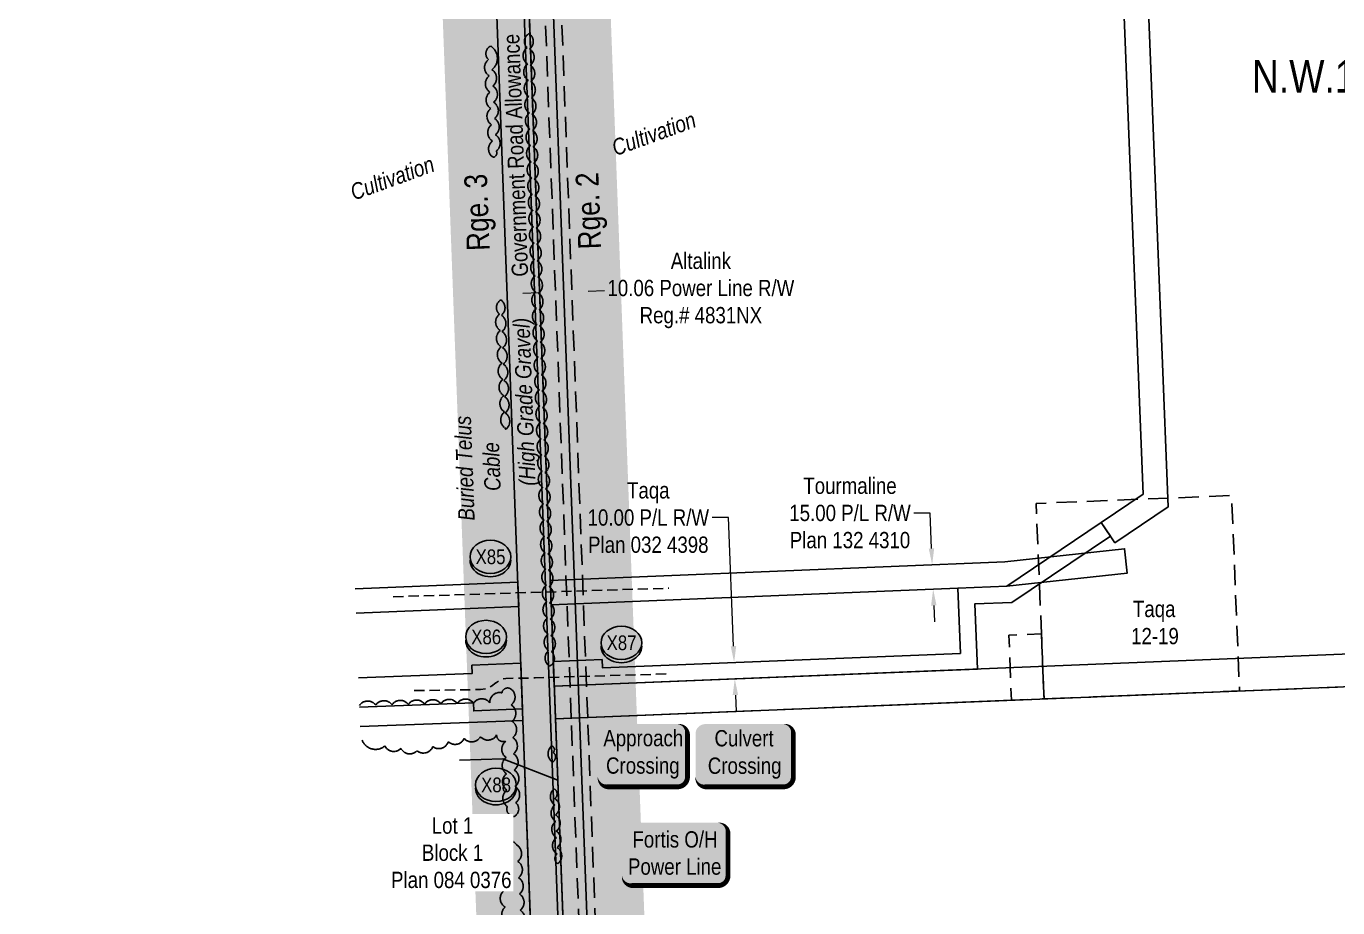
# Model space of a CAD drawing. Extents: x 665644 to 689199, y 5825051 to 5844826.
# Drawn here: x 683104 to 683909, y 5834704 to 5835244 of the extents above; entities that cross this region are included whole.
import ezdxf
from ezdxf.enums import TextEntityAlignment as Align

# ---------------------------------------------------------------- set-up
doc = ezdxf.new("R2010")
doc.units = 0
doc.header["$LTSCALE"] = 5
doc.header["$PDSIZE"] = 0.5
for name, pattern in [('0', [1, 1, 0]), ('foc-ACCESSROAD', [3.75, 2.5, -1.25]), ('foc-FLOWLINE', [3.75, 2.5, -1.25]), ('foc-QUARTERLINE', [33, 25, -3, 2, -3]), ('UG_PIPE', [1.875, 1.25, -0.625])]:
    doc.linetypes.add(name, pattern=pattern)
doc.layers.get('Defpoints').update_dxf_attribs({"color": 9})
for name, color, linetype in [('AS-PIPE-UG', 44, 'UG_PIPE'), ('AS-POWER', 104, 'foc-POWER'), ('AS-POWER-T', 104, 'Continuous'), ('AS-ROADS', 254, 'Continuous'), ('AS-TELEPHONE', 224, 'foc-TEL'), ('AS-TELEPHONE-T', 224, 'Continuous'), ('C-SYMBOL', 7, 'Continuous'), ('CG-NOTES', 7, 'Continuous'), ('D-TXT', 6, 'Continuous'), ('DIMENSION', 1, 'Continuous'), ('F-AR', 190, 'foc-ACCESSROAD'), ('F-EZE', 190, 'foc-FLOWLINE'), ('F-RW', 190, 'Continuous'), ('F-WS', 190, 'foc-ACCESSROAD'), ('L-QSEC', 8, 'foc-QUARTERLINE'), ('L-ROAD-T', 7, 'Continuous'), ('L-SEC', 7, 'Continuous'), ('L-SECQ', 8, 'foc-QUARTERLINE'), ('L-TITLEDB', 4, 'Continuous'), ('L-TITLEDB-T', 4, 'Continuous'), ('P-BUFFER-H 30m', 51, 'Continuous'), ('P-CROSSINGS', 250, 'Continuous'), ('T-BUSH', 110, '0')]:
    doc.layers.add(name, color=color, linetype=linetype)
for name, color, linetype, lineweight in [('F-EZE-T', 190, 'Continuous', 9), ('F-RW-T', 190, 'Continuous', 9), ('F-WS-T', 190, 'Continuous', 9), ('T-TEXT', 48, 'Continuous', 18)]:
    doc.layers.add(name, color=color, linetype=linetype, lineweight=lineweight)
doc.layers.add('P-PROPOSED-WL4', color=7, linetype='Continuous', true_color=0x5b5bc8)
doc.styles.add('175L', font='ARIALN.TTF', dxfattribs={"height": 20})
doc.styles.add('80', font='ARIALN.TTF', dxfattribs={"height": 10})
doc.styles.add('80CG', font='ARIALN.TTF', dxfattribs={"height": 10})
doc.styles.add('80L', font='ARIALN.TTF', dxfattribs={"height": 10})
doc.styles.add('80LS', font='ARIALNI.TTF', dxfattribs={"height": 10})
doc.styles.add('Crossing', font='ARIALN.TTF', dxfattribs={"height": 10})
doc.styles.add('foc-LtypeFont', font='ARIALN.TTF', dxfattribs={"height": 7.35})
doc.linetypes.add('foc-POWER', pattern='A,6,-1,["P",foc-LtypeFont,S=0.2,R=0,X=-0.625,Y=-0.75],-1.24,4', length=12.24)
doc.linetypes.add('foc-TEL', pattern='A,2,-1,["T",foc-LtypeFont,S=0.2,R=0,X=-0.425,Y=-0.75],-1.24,8', length=12.24)
doc.linetypes.add('foc-TEL-NOLINE', pattern='A,0,-2,["T",foc-LtypeFont,S=0.2,R=0,X=-0.425,Y=-0.75],-10.24', length=12.24)
doc.dimstyles.new('Compass 5 000', dxfattribs={"dimscale": 5, "dimtxt": 9, "dimasz": 2, "dimexe": 0.2, "dimexo": 0.0625, "dimgap": 0.5, "dimtad": 0, "dimtih": 1, "dimtoh": 1, "dimzin": 0, "dimdsep": 46, "dimtxsty": '80CG', "dimcen": 0.1, "dimse1": 1, "dimse2": 1, "dimclrd": 256, "dimclrt": 256, "dimaunit": 1, "dimadec": 4, "dimazin": 0, "dimtfac": 0.06, "dimtofl": 0, "dimtmove": 0, "dimatfit": 1, "dimfxl": 0.2, "dimtolj": 1, "dimtzin": 0, "dimlwd": -1, "dimarcsym": 0})

# ---------------------------------------------------------------- blocks, each defined once
blk = doc.blocks.new('*U385')
h = blk.add_hatch(color=254)
edge = h.paths.add_edge_path()
edge.add_line((-24, -20), (24, -20))
edge.add_arc((24, -14), 6, 270, 360)
edge.add_line((30, -14), (30, 12.5))
edge.add_arc((24, 12.5), 6, 0, 90)
edge.add_line((24, 18.5), (-24, 18.5))
edge.add_arc((-24, 12.5), 6, 90, 180)
edge.add_line((-30, 12.5), (-30, -14))
edge.add_arc((-24, -14), 6, 180, 270)
at = {"color": 160, "flags": 128}
blk.add_lwpolyline([(-24, -20, 3, 3, 0), (24, -20, 3, 3, 0.414214), (30, -14, 3, 3, 0), (30, 12.5, 3, 0, 0.414214), (24, 18.5, 0, 0, 0), (-24, 18.5, 0, 0, 0.414214), (-30, 12.5, 0, 0, 0), (-30, -14, 0, 3, 0.414214)], format="xyseb", close=True, dxfattribs=at)
at = {"color": 160, "style": '80'}
blk.add_attdef('ENTER_TEXT_001', (-26.85, -4.92), '', height=10, dxfattribs=at)
blk = doc.blocks.new('*D2109')
at = {"layer": 'Defpoints', "color": 0, "transparency": 16777216}
for p in [(683659.95, 5834914.13), (683464.95, 5834906.16), (683465.56, 5834891.18)]:
    blk.add_point(p, dxfattribs=at)
at = {"layer": 'F-RW-T', "transparency": 16777216}
for p, q in [((683658.65, 5834945.87), (683648.65, 5834945.87)), ((683659.54, 5834924.12), (683658.65, 5834945.87)), ((683660.97, 5834889.15), (683661.38, 5834879.16))]:
    blk.add_line(p, q, dxfattribs=at)
for points in [[(683661.2, 5834924.19), (683657.87, 5834924.05), (683659.95, 5834914.13)], [(683662.63, 5834889.22), (683659.3, 5834889.09), (683660.56, 5834899.15)]]:
    blk.add_solid(points, dxfattribs=at)
at = {"layer": 'F-RW-T', "transparency": 16777216, "insert": (683609.56, 5834945.87), "char_height": 10, "attachment_point": 5, "style": '80CG'}
blk.add_mtext('\\A1;Tourmaline\\P15.00 P/L R/W\\PPlan 132 4310', dxfattribs=at)
blk = doc.blocks.new('*D2110')
at = {"layer": 'Defpoints', "color": 0, "transparency": 16777216}
for p in [(683498.15, 5834852.59), (683538.49, 5834854.2), (683498.55, 5834842.58)]:
    blk.add_point(p, dxfattribs=at)
at = {"layer": 'F-RW-T', "transparency": 16777216}
for p, q in [((683534.94, 5834943.05), (683524.94, 5834943.05)), ((683538.09, 5834864.19), (683534.94, 5834943.05)), ((683539.29, 5834834.2), (683539.69, 5834824.21))]:
    blk.add_line(p, q, dxfattribs=at)
for points in [[(683539.76, 5834864.26), (683536.42, 5834864.13), (683538.49, 5834854.2)], [(683540.95, 5834834.27), (683537.62, 5834834.14), (683538.89, 5834844.19)]]:
    blk.add_solid(points, dxfattribs=at)
at = {"layer": 'F-RW-T', "transparency": 16777216, "insert": (683485.86, 5834943.05), "char_height": 10, "attachment_point": 5, "style": '80CG'}
blk.add_mtext('\\A1;Taqa\\P10.00 P/L R/W\\PPlan 032 4398', dxfattribs=at)
blk = doc.blocks.new('*U2491')
h = blk.add_hatch(color=255)
edge = h.paths.add_edge_path()
edge.add_line((-26.5, -20), (26.5, -20))
edge.add_arc((26.5, -14), 6, 270, 360)
edge.add_line((32.5, -14), (32.5, 12.5))
edge.add_arc((26.5, 12.5), 6, 0, 90)
edge.add_line((26.5, 18.5), (-26.5, 18.5))
edge.add_arc((-26.5, 12.5), 6, 90, 180)
edge.add_line((-32.5, 12.5), (-32.5, -14))
edge.add_arc((-26.5, -14), 6, 180, 270)
at = {"color": 104, "flags": 128}
blk.add_lwpolyline([(-83.79, 49.59, 0, 7.5, 0), (0, 0, 0, 0, 0)], format="xyseb", dxfattribs=at)
blk.add_lwpolyline([(-26.5, -20, 3, 3, 0), (26.5, -20, 3, 3, 0.414214), (32.5, -14, 3, 3, 0), (32.5, 12.5, 3, 0, 0.414214), (26.5, 18.5, 0, 0, 0), (-26.5, 18.5, 0, 0, 0.414214), (-32.5, 12.5, 0, 0, 0), (-32.5, -14, 0, 3, 0.414214)], format="xyseb", close=True, dxfattribs=at)
at = {"color": 104, "style": '80'}
blk.add_attdef('ENTER_TEXT_001', (-26.85, -4.92), '', height=10, dxfattribs=at)
blk = doc.blocks.new('*U2102')
h = blk.add_hatch(color=59)
edge = h.paths.add_edge_path()
edge.add_line((-21.5, -20), (21.5, -20))
edge.add_arc((21.5, -14), 6, 270, 360)
edge.add_line((27.5, -14), (27.5, 12.5))
edge.add_arc((21.5, 12.5), 6, 0, 90)
edge.add_line((21.5, 18.5), (-21.5, 18.5))
edge.add_arc((-21.5, 12.5), 6, 90, 180)
edge.add_line((-27.5, 12.5), (-27.5, -14))
edge.add_arc((-21.5, -14), 6, 180, 270)
at = {"color": 1, "flags": 128}
blk.add_lwpolyline([(-54.35, 29.81, 0, 7.5, 0), (0, 0, 0, 0, 0)], format="xyseb", dxfattribs=at)
blk.add_lwpolyline([(-21.5, -20, 3, 3, 0), (21.5, -20, 3, 3, 0.414214), (27.5, -14, 3, 3, 0), (27.5, 12.5, 3, 0, 0.414214), (21.5, 18.5, 0, 0, 0), (-21.5, 18.5, 0, 0, 0.414214), (-27.5, 12.5, 0, 0, 0), (-27.5, -14, 0, 3, 0.414214)], format="xyseb", close=True, dxfattribs=at)
at = {"color": 1, "style": '80'}
blk.add_attdef('ENTER_TEXT_001', (-35.99, -5), '', height=10, dxfattribs=at)
blk = doc.blocks.new('*D2118')
at = {"layer": 'Defpoints', "color": 0, "transparency": 16777216}
for p in [(683428.78, 5835084.85), (683438.84, 5835085.24), (683438.97, 5835081.62)]:
    blk.add_point(p, dxfattribs=at)
at = {"layer": 'F-EZE-T', "transparency": 16777216}
for p, q in [((683418.93, 5835080.85), (683408.94, 5835080.47)), ((683448.97, 5835082.01), (683458.96, 5835082.39))]:
    blk.add_line(p, q, dxfattribs=at)
for points in [[(683448.9, 5835083.67), (683449.03, 5835080.34), (683438.97, 5835081.62)], [(683418.87, 5835082.52), (683418.99, 5835079.19), (683428.92, 5835081.24)]]:
    blk.add_solid(points, dxfattribs=at)
at = {"layer": 'F-EZE-T', "transparency": 16777216, "insert": (683518.1, 5835082.39), "char_height": 10, "attachment_point": 5, "style": '80CG'}
blk.add_mtext('\\A1;Altalink\\P10.06 Power Line R/W\\PReg.# 4831NX', dxfattribs=at)
blk = doc.blocks.new('xing2')
h = blk.add_hatch(color=50)
h.dxf.hatch_style = 1
edge = h.paths.add_edge_path()
edge.add_ellipse((0, 0), major_axis=(-12.5, 0), ratio=0.816297, start_angle=0, end_angle=360)
h = blk.add_hatch(color=250)
h.dxf.hatch_style = 1
edge = h.paths.add_edge_path()
edge.add_ellipse((0, -2.05), major_axis=(-12.5, 0), ratio=0.816297, start_angle=0, end_angle=180)
edge.add_line((12.5, -2.05), (12.5, 0))
edge.add_ellipse((0, 0), major_axis=(-12.5, 0), ratio=0.816297, start_angle=0, end_angle=180, ccw=False)
edge.add_line((-12.5, 0), (-12.5, -2.05))
at = {"color": 250}
blk.add_ellipse((0, 0), major_axis=(-12.5, 0), ratio=0.816297, dxfattribs=at)
blk.add_ellipse((0, -2.05), major_axis=(-12.5, 0), ratio=0.816297, start_param=0, end_param=3.141593, dxfattribs=at)
at = {"color": 250, "style": 'Crossing'}
blk.add_attdef('CROSSING', text='', height=9, dxfattribs=at).set_placement((0.09, 0.02), align=Align.MIDDLE_CENTER)
at = {"color": 250, "style": 'Crossing', "flags": 1}
for tag, p in [('OWNER', (0.09, -12.49)), ('DESCRIPTION', (0.09, -25.77)), ('LOCATION', (0.09, -39.3)), ('DWG_REF', (0.09, -52.84))]:
    blk.add_attdef(tag, text='', height=9, dxfattribs=at).set_placement(p, align=Align.MIDDLE_CENTER)

msp = doc.modelspace()

# ---------------------------------------------------------------- hatches: boundary and pattern name
at = {"layer": 'P-BUFFER-H 30m'}
h = msp.add_hatch(color=256, dxfattribs=at)
h.dxf.hatch_style = 1
edge = h.paths.add_edge_path()
edge.add_line((687813.608, 5843964.27), (687792.469, 5843963.499))
edge.add_line((687792.469, 5843963.499), (687791.909, 5843978.775))
edge.add_arc((687741.943, 5843976.944), 50, 2.098258, 92.100577)
edge.add_line((687740.11, 5844026.91), (687681.4, 5844024.757))
edge.add_arc((687683.232, 5843974.791), 50, 92.100577, 182.100577)
edge.add_line((687633.266, 5843972.958), (687633.376, 5843969.96))
edge.add_arc((687683.342, 5843971.793), 50, 182.100577, 272.100577)
edge.add_line((687685.175, 5843921.826), (687690.919, 5843922.037))
edge.add_line((687690.919, 5843922.037), (687691.478, 5843906.773))
edge.add_arc((687741.445, 5843908.604), 50, 182.098258, 272.088052)
edge.add_line((687743.267, 5843858.637), (687764.495, 5843859.411))
edge.add_line((687764.495, 5843859.411), (687793.2, 5843110.276))
edge.add_line((687793.2, 5843110.276), (687807.746, 5842732.724))
edge.add_line((687807.746, 5842732.724), (687807.804, 5842731.228))
edge.add_arc((687857.767, 5842733.15), 50, 182.203411, 245.197957)
edge.add_line((687836.793, 5842687.762), (687851.379, 5842308.745))
edge.add_arc((687901.342, 5842310.668), 50, 182.203963, 196.36335)
edge.add_arc((687902.278, 5842286.2), 50, 168.016789, 182.191987)
edge.add_line((687852.315, 5842284.288), (687872.672, 5841752.416))
edge.add_arc((687897.171, 5841708.829), 50, 119.338852, 182.192002)
edge.add_line((687847.207, 5841706.917), (687855.857, 5841480.949))
edge.add_line((687855.857, 5841480.949), (687887.227, 5840670.064))
edge.add_arc((687937.19, 5840671.997), 50, 182.215499, 182.318426)
edge.add_line((687887.231, 5840669.974), (687919.666, 5839868.838))
edge.add_line((687919.666, 5839868.838), (687945.827, 5839221.317))
edge.add_arc((687995.786, 5839223.335), 50, 182.313597, 192.126775)
edge.add_arc((688136.55, 5839253.581), 193.976, 192.126775, 220.704391)
edge.add_arc((688136.562, 5839253.567), 193.976, 220.698715, 225.773761)
edge.add_arc((688027.105, 5839071.759), 50, 121.117263, 182.317533)
edge.add_line((687977.146, 5839069.737), (687978.076, 5839046.738))
edge.add_arc((688028.035, 5839048.759), 50, 182.317536, 272.206083)
edge.add_line((688029.96, 5838998.797), (688067.616, 5839000.247))
edge.add_line((688067.616, 5839000.247), (688096.367, 5838241.769))
edge.add_arc((688146.331, 5838243.663), 50, 182.170809, 182.257784)
edge.add_line((688096.37, 5838241.693), (688149.032, 5836905.985))
edge.add_line((688149.032, 5836905.985), (688112.158, 5836904.518))
edge.add_line((688112.158, 5836904.518), (688068.344, 5837010.621))
edge.add_line((688068.344, 5837010.621), (688062.462, 5837029.303))
edge.add_line((688062.462, 5837029.303), (688047.461, 5837091.121))
edge.add_line((688047.461, 5837091.121), (688027.035, 5837175.861))
edge.add_arc((687978.427, 5837164.144), 50, 13.552572, 14.030913)
edge.add_line((688026.935, 5837176.266), (687985.051, 5837343.868))
edge.add_arc((687936.543, 5837331.746), 50, 14.030913, 104.030913)
edge.add_line((687924.421, 5837380.254), (687921.51, 5837379.527))
edge.add_arc((687933.632, 5837331.019), 50, 104.030913, 194.030913)
edge.add_line((687885.124, 5837318.897), (687926.954, 5837151.509))
edge.add_line((687926.954, 5837151.509), (687947.338, 5837066.946))
edge.add_arc((687995.946, 5837078.662), 50, 193.552572, 193.639644)
edge.add_line((687947.356, 5837066.872), (687962.785, 5837003.288))
edge.add_arc((688011.375, 5837015.079), 50, 193.639644, 197.478007)
edge.add_line((687963.684, 5837000.062), (687970.789, 5836977.497))
edge.add_arc((688018.48, 5836992.514), 50, 197.478007, 202.437559)
edge.add_line((687972.266, 5836973.43), (688004.347, 5836895.738))
edge.add_arc((688026.965, 5836851.146), 50, 116.894658, 182.259041)
edge.add_line((687977.004, 5836849.175), (687977.122, 5836846.177))
edge.add_arc((688027.083, 5836848.148), 50, 182.259041, 272.213908)
edge.add_line((688029.015, 5836798.186), (688079.224, 5836800.127))
edge.add_arc((688077.293, 5836850.089), 50, 272.213908, 272.277778)
edge.add_line((688079.28, 5836800.129), (688153.089, 5836803.065))
edge.add_line((688153.089, 5836803.065), (688159.726, 5836634.655))
edge.add_line((688159.726, 5836634.655), (688160.498, 5836614.759))
edge.add_arc((688210.461, 5836616.7), 50, 182.224243, 242.416121)
edge.add_line((688187.308, 5836572.383), (688208.062, 5836038.119))
edge.add_arc((688258.025, 5836040.06), 50, 182.224584, 195.436355)
edge.add_arc((688258.912, 5836017.222), 50, 169.012813, 182.224426)
edge.add_line((688208.949, 5836015.282), (688215.24, 5835853.338))
edge.add_line((688215.24, 5835853.338), (688213.976, 5835852.793))
edge.add_arc((688233.749, 5835806.869), 50, 113.294587, 113.92068)
edge.add_line((688213.476, 5835852.574), (688204.983, 5835848.808))
edge.add_arc((688225.257, 5835803.102), 50, 113.92068, 202.936103)
edge.add_line((688179.21, 5835783.617), (688181.14, 5835779.055))
edge.add_arc((688084.293, 5835654.254), 157.97, 52.187925, 56.739753)
edge.add_arc((688084.293, 5835654.255), 157.969, 56.739599, 92.218066)
edge.add_line((688078.179, 5835812.106), (687980.957, 5835808.363))
edge.add_arc((687931.506, 5835800.976), 50, 8.496107, 92.194971)
edge.add_line((687929.591, 5835850.939), (687439.748, 5835832.164))
edge.add_arc((687441.663, 5835782.201), 50, 92.194971, 182.183274)
edge.add_line((687391.699, 5835780.296), (687408.934, 5835328.225))
edge.add_line((687408.934, 5835328.225), (687412.776, 5835227.801))
edge.add_line((687412.776, 5835227.801), (687412.891, 5835224.781))
edge.add_line((687412.891, 5835224.781), (687420.169, 5835037.106))
edge.add_line((687420.169, 5835037.106), (687139.195, 5835024.776))
edge.add_arc((687101.801, 5834991.584), 50, 41.592198, 92.512715)
edge.add_line((687099.609, 5835041.536), (687096.612, 5835041.405))
edge.add_arc((687098.804, 5834991.453), 50, 92.512715, 143.239619)
edge.add_line((687058.746, 5835021.376), (686673.733, 5835005.988))
edge.add_arc((686675.73, 5834956.027), 50, 92.288875, 182.220798)
edge.add_line((686625.768, 5834954.09), (686635.936, 5834691.882))
edge.add_line((686635.936, 5834691.882), (685911.197, 5834664.777))
edge.add_line((685911.197, 5834664.777), (685885.953, 5835322.392))
edge.add_arc((685835.99, 5835320.474), 50, 2.198313, 91.420588)
edge.add_line((685834.751, 5835370.459), (685598.035, 5835364.588))
edge.add_line((685598.035, 5835364.588), (685359.45, 5835715.681))
edge.add_line((685359.45, 5835715.681), (685357.975, 5835717.849))
edge.add_arc((685316.632, 5835689.729), 50, 34.222356, 92.196177)
edge.add_line((685314.716, 5835739.692), (685044.653, 5835729.335))
edge.add_line((685044.653, 5835729.335), (685045.607, 5835732.65))
edge.add_line((685045.607, 5835732.65), (685055.679, 5835767.617))
edge.add_arc((685007.633, 5835781.456), 50, 343.931086, 425.131456)
edge.add_line((685028.66, 5835826.82), (685008.859, 5835835.998))
edge.add_arc((684987.832, 5835790.634), 50, 65.131456, 155.476492)
edge.add_line((684942.343, 5835811.388), (684932.955, 5835790.811))
edge.add_line((684932.955, 5835790.811), (684908.46, 5835737.12))
edge.add_line((684908.46, 5835737.12), (684908.444, 5835737.085))
edge.add_line((684908.444, 5835737.085), (684197.179, 5835708.669))
edge.add_line((684197.179, 5835708.669), (683393.731, 5835676.576))
edge.add_arc((683395.726, 5835626.616), 50, 92.287428, 182.125311)
edge.add_line((683345.761, 5835624.761), (683346.064, 5835616.594))
edge.add_line((683346.064, 5835616.594), (683375.909, 5834817.734))
edge.add_line((683375.909, 5834817.734), (683406.039, 5834013.82))
edge.add_line((683406.039, 5834013.82), (683427.719, 5833449.338))
edge.add_arc((683462.178, 5833413.109), 50, 133.565482, 182.146115)
edge.add_line((683412.213, 5833411.237), (683448.053, 5832454.846))
edge.add_line((683448.053, 5832454.846), (682694.7, 5832426.991))
edge.add_line((682694.7, 5832426.991), (681941.407, 5832399.199))
edge.add_line((681941.407, 5832399.199), (681924.683, 5832845.521))
edge.add_arc((681874.718, 5832843.649), 50, 2.145927, 143.113192)
edge.add_line((681834.727, 5832873.661), (681815.566, 5832848.129))
edge.add_arc((681855.557, 5832818.117), 50, 143.113192, 182.146882)
edge.add_line((681805.592, 5832816.244), (681821.394, 5832394.722))
edge.add_line((681821.394, 5832394.722), (681068.872, 5832366.421))
edge.add_line((681068.872, 5832366.421), (680263.435, 5832336.202))
edge.add_arc((680265.309, 5832286.237), 50, 92.148626, 182.144523)
edge.add_line((680215.344, 5832284.366), (680246.207, 5831460.199))
edge.add_line((680246.207, 5831460.199), (680276.19, 5830656.55))
edge.add_line((680276.19, 5830656.55), (680279.747, 5830561.031))
edge.add_arc((680314.013, 5830524.619), 50, 133.261285, 182.132573)
edge.add_line((680264.048, 5830522.758), (680289.023, 5829852.064))
edge.add_line((680289.023, 5829852.064), (680316.8, 5829103.153))
edge.add_line((680316.8, 5829103.153), (679564.962, 5829074.33))
edge.add_arc((679566.877, 5829024.367), 50, 92.195397, 96.670962)
edge.add_line((679561.069, 5829074.029), (679119.028, 5829057.15))
edge.add_arc((679120.935, 5829007.187), 50, 92.18666, 110.977343)
edge.add_line((679103.036, 5829053.873), (679095.938, 5829051.152))
edge.add_line((679095.938, 5829051.152), (678836.113, 5829041.267))
edge.add_arc((678838.014, 5828991.303), 50, 92.178655, 148.468111)
edge.add_line((678795.396, 5829017.452), (678774.367, 5829016.654))
edge.add_line((678774.367, 5829016.654), (678734.431, 5829015.192))
edge.add_line((678734.431, 5829015.192), (677941.676, 5828986.005))
edge.add_line((677941.676, 5828986.005), (677136.147, 5828956.545))
edge.add_line((677136.147, 5828956.545), (676399.428, 5828929.16))
edge.add_arc((676378.945, 5828883.548), 50, 65.816505, 92.089536)
edge.add_line((676377.122, 5828933.515), (676311.431, 5828931.118))
edge.add_arc((676313.254, 5828881.152), 50, 92.089536, 118.402505)
edge.add_line((676289.471, 5828925.133), (675618.565, 5828900.649))
edge.add_arc((675574.778, 5828876.511), 50, 28.865443, 92.089939)
edge.add_line((675572.954, 5828926.478), (675563.641, 5828926.138))
edge.add_line((675563.641, 5828926.138), (675558.345, 5829067.321))
edge.add_arc((675508.381, 5829065.447), 50, 2.148269, 92.148212)
edge.add_line((675506.506, 5829115.412), (675486.408, 5829114.658))
edge.add_arc((675488.282, 5829064.693), 50, 92.148212, 182.148281)
edge.add_line((675438.317, 5829062.819), (675443.606, 5828921.831))
edge.add_line((675443.606, 5828921.831), (674689.556, 5828895.403))
edge.add_line((674689.556, 5828895.403), (673885.412, 5828867.204))
edge.add_line((673885.412, 5828867.204), (673865.306, 5828866.497))
edge.add_line((673865.306, 5828866.497), (673427.271, 5828851.088))
edge.add_arc((673429.028, 5828801.119), 50, 92.014647, 155.237557)
edge.add_line((673383.626, 5828822.062), (673063.809, 5828810.812))
edge.add_line((673063.809, 5828810.812), (672261.334, 5828782.583))
edge.add_line((672261.334, 5828782.583), (672241.233, 5828781.876))
edge.add_line((672241.233, 5828781.876), (671464.35, 5828754.656))
edge.add_arc((671443.768, 5828709.089), 50, 65.691921, 92.006853)
edge.add_line((671442.017, 5828759.058), (671313.396, 5828754.551))
edge.add_line((671313.396, 5828754.551), (671174.332, 5828749.681))
edge.add_arc((671176.082, 5828699.712), 50, 92.005828, 118.333837)
edge.add_line((671152.351, 5828743.722), (670616.93, 5828724.863))
edge.add_line((670616.93, 5828724.863), (669814.594, 5828696.828))
edge.add_line((669814.594, 5828696.828), (669785.832, 5828695.818))
edge.add_arc((669742.011, 5828671.74), 50, 28.787701, 92.009719)
edge.add_line((669740.258, 5828721.709), (669011.371, 5828696.132))
edge.add_arc((669013.124, 5828646.163), 50, 92.009719, 92.155612)
edge.add_line((669011.243, 5828696.128), (668980.075, 5828694.954))
edge.add_arc((668981.956, 5828644.99), 50, 92.155612, 155.142438)
edge.add_line((668936.588, 5828666.008), (668189.385, 5828639.682))
edge.add_line((668189.385, 5828639.682), (667635.387, 5828620.34))
edge.add_arc((667591.538, 5828596.314), 50, 28.718841, 92.011346)
edge.add_line((667589.783, 5828646.283), (667386.586, 5828639.147))
edge.add_line((667386.586, 5828639.147), (666756.08, 5828616.609))
edge.add_arc((666757.866, 5828566.641), 50, 92.047269, 155.180377)
edge.add_line((666712.484, 5828587.629), (666025.494, 5828563.366))
edge.add_arc((666033.062, 5828349.069), 214.43, 92.022692, 136.045845)
edge.add_line((665878.694, 5828497.902), (665787.104, 5828403.013))
edge.add_arc((665942.312, 5828253.201), 215.715, 136.013473, 181.934244)
edge.add_arc((665776.691, 5828247.607), 50, 181.934244, 181.99327)
edge.add_line((665726.721, 5828245.868), (665745.71, 5827700.266))
edge.add_line((665745.71, 5827700.266), (665757.47, 5827361.533))
edge.add_line((665757.47, 5827361.533), (665757.574, 5827358.535))
edge.add_arc((665807.544, 5827360.27), 50, 181.988415, 271.9875)
edge.add_line((665809.278, 5827310.3), (665812.277, 5827310.404))
edge.add_line((665812.277, 5827310.404), (665985.206, 5827316.405))
edge.add_arc((665983.472, 5827366.375), 50, 271.9875, 362.042067)
edge.add_line((666033.441, 5827368.156), (666032.177, 5827403.589))
edge.add_line((666032.177, 5827403.589), (666031.701, 5827417.647))
edge.add_line((666031.701, 5827417.647), (666072.442, 5827459.493))
edge.add_line((666072.442, 5827459.493), (666106.054, 5827458.849))
edge.add_arc((666107.012, 5827508.84), 50, 268.901432, 294.660224)
edge.add_line((666127.874, 5827463.4), (666172.459, 5827483.869))
edge.add_line((666172.459, 5827483.869), (666350.016, 5827525.676))
edge.add_arc((666338.557, 5827574.345), 50, 283.2493, 405.413231)
edge.add_line((666373.656, 5827609.954), (666371.132, 5827612.442))
edge.add_arc((666336.033, 5827576.833), 50, 45.413231, 103.2493)
edge.add_line((666324.573, 5827625.502), (666143.698, 5827582.914))
edge.add_arc((666155.158, 5827534.245), 50, 103.2493, 114.660224)
edge.add_line((666134.296, 5827579.685), (666133.685, 5827579.404))
edge.add_arc((666084.581, 5827569.982), 50, 10.861937, 62.58611)
edge.add_line((666107.602, 5827614.367), (666099.432, 5827618.605))
edge.add_arc((666076.411, 5827574.22), 50, 62.58611, 152.58611)
edge.add_line((666032.026, 5827597.24), (666030.645, 5827594.577))
edge.add_arc((666075.03, 5827571.557), 50, 152.58611, 184.80847)
edge.add_line((666025.206, 5827567.365), (666021.831, 5827559.92))
edge.add_line((666021.831, 5827559.92), (666003.067, 5827535.89))
edge.add_line((666003.067, 5827535.89), (665942.142, 5827473.312))
edge.add_arc((665977.967, 5827438.432), 50, 135.7667, 181.939185)
edge.add_line((665927.996, 5827436.741), (665928.647, 5827417.504))
edge.add_line((665928.647, 5827417.504), (665858.673, 5827415.076))
edge.add_line((665858.673, 5827415.076), (665848.648, 5827703.844))
edge.add_line((665848.648, 5827703.844), (665829.66, 5828249.421))
edge.add_arc((665942.312, 5828253.201), 112.715, 136.013473, 181.921699, ccw=False)
edge.add_line((665861.213, 5828331.48), (665952.824, 5828426.391))
edge.add_arc((666033.077, 5828349.035), 111.465, 92.029947, 136.0531, ccw=False)
edge.add_line((666029.129, 5828460.43), (666763.716, 5828486.374))
edge.add_arc((666761.951, 5828536.343), 50, 272.022692, 335.20661)
edge.add_line((666807.342, 5828515.375), (667390.232, 5828536.212))
edge.add_line((667390.232, 5828536.212), (667545.778, 5828541.674))
edge.add_arc((667589.622, 5828565.71), 50, 208.731337, 271.999633)
edge.add_line((667591.367, 5828515.74), (668192.996, 5828536.745))
edge.add_line((668192.996, 5828536.745), (668987.773, 5828564.747))
edge.add_arc((668986.012, 5828614.716), 50, 272.017842, 335.235753)
edge.add_line((669031.414, 5828593.772), (669696.261, 5828617.102))
edge.add_arc((669740.082, 5828641.18), 50, 208.78768, 272.009739)
edge.add_line((669741.835, 5828591.211), (669818.198, 5828593.891))
edge.add_line((669818.198, 5828593.891), (670620.542, 5828621.926))
edge.add_line((670620.542, 5828621.926), (671177.684, 5828641.55))
edge.add_arc((671175.924, 5828691.519), 50, 272.017221, 298.322672)
edge.add_line((671199.646, 5828647.505), (671317.002, 5828651.615))
edge.add_line((671317.002, 5828651.615), (671420.483, 5828655.241))
edge.add_arc((671441.065, 5828700.808), 50, 245.69213, 272.006668)
edge.add_line((671442.816, 5828650.839), (672244.847, 5828678.94))
edge.add_line((672244.847, 5828678.94), (672264.955, 5828679.647))
edge.add_line((672264.955, 5828679.647), (673067.43, 5828707.876))
edge.add_line((673067.43, 5828707.876), (673434.856, 5828720.801))
edge.add_arc((673433.098, 5828770.77), 50, 272.014618, 335.237588)
edge.add_line((673478.5, 5828749.827), (673868.927, 5828763.561))
edge.add_line((673868.927, 5828763.561), (673889.027, 5828764.268))
edge.add_line((673889.027, 5828764.268), (674693.164, 5828792.467))
edge.add_line((674693.164, 5828792.467), (675500.312, 5828820.755))
edge.add_arc((675498.561, 5828870.724), 50, 272.007238, 280.218654)
edge.add_arc((675512.664, 5828871.243), 50, 263.992689, 272.08971)
edge.add_line((675514.487, 5828821.276), (675529.103, 5828821.809))
edge.add_arc((675572.891, 5828845.947), 50, 208.865365, 272.090012)
edge.add_line((675574.715, 5828795.98), (676318.375, 5828823.119))
edge.add_arc((676316.552, 5828873.086), 50, 272.090012, 298.401966)
edge.add_line((676340.335, 5828829.104), (676355.733, 5828829.666))
edge.add_arc((676376.247, 5828875.264), 50, 245.777107, 272.12881)
edge.add_line((676378.104, 5828825.299), (677139.93, 5828853.617))
edge.add_line((677139.93, 5828853.617), (677142.894, 5828853.723))
edge.add_line((677142.894, 5828853.723), (677945.453, 5828883.075))
edge.add_line((677945.453, 5828883.075), (678738.158, 5828912.26))
edge.add_line((678738.158, 5828912.26), (678778.097, 5828913.705))
edge.add_arc((678776.288, 5828963.673), 50, 272.073067, 272.187732)
edge.add_line((678778.197, 5828913.709), (678843.88, 5828916.218))
edge.add_arc((678841.971, 5828966.182), 50, 272.187731, 328.473443)
edge.add_line((678884.591, 5828940.037), (679108.621, 5828948.56))
edge.add_arc((679106.72, 5828998.524), 50, 272.178655, 290.977343)
edge.add_line((679124.62, 5828951.838), (679131.721, 5828954.56))
edge.add_line((679131.721, 5828954.56), (679571.885, 5828971.367))
edge.add_arc((679569.977, 5829021.331), 50, 272.18666, 276.68636)
edge.add_line((679575.799, 5828971.671), (680373.641, 5829002.256))
edge.add_arc((680371.726, 5829052.22), 50, 272.195397, 362.124156)
edge.add_line((680421.691, 5829054.073), (680391.951, 5829855.889))
edge.add_line((680391.951, 5829855.889), (680368.489, 5830485.958))
edge.add_arc((680334.223, 5830522.37), 50, 313.261105, 362.132739)
edge.add_line((680384.188, 5830524.23), (680379.118, 5830660.386))
edge.add_line((680379.118, 5830660.386), (680349.134, 5831464.046))
edge.add_line((680349.134, 5831464.046), (680320.255, 5832235.262))
edge.add_line((680320.255, 5832235.262), (681072.739, 5832263.494))
edge.add_line((681072.739, 5832263.494), (681878.221, 5832293.787))
edge.add_arc((681876.342, 5832343.751), 50, 272.153805, 280.264821)
edge.add_arc((681890.428, 5832344.283), 50, 264.057487, 272.112816)
edge.add_line((681892.272, 5832294.317), (682698.502, 5832324.062))
edge.add_line((682698.502, 5832324.062), (683504.849, 5832353.876))
edge.add_arc((683503.001, 5832403.842), 50, 272.117525, 362.146115)
edge.add_line((683552.966, 5832405.714), (683516.657, 5833374.612))
edge.add_arc((683482.235, 5833410.876), 50, 313.507856, 362.199485)
edge.add_line((683532.198, 5833412.795), (683508.964, 5834017.724))
edge.add_line((683508.964, 5834017.724), (683478.837, 5834821.585))
edge.add_line((683478.837, 5834821.585), (683450.661, 5835575.768))
edge.add_line((683450.661, 5835575.768), (684201.29, 5835605.751))
edge.add_line((684201.29, 5835605.751), (684941.173, 5835635.31))
edge.add_arc((684973.421, 5835673.521), 50, 229.837958, 272.287782)
edge.add_line((684975.417, 5835623.561), (685002.215, 5835624.632))
edge.add_line((685002.215, 5835624.632), (685289.097, 5835635.634))
edge.add_line((685289.097, 5835635.634), (685529.106, 5835282.768))
edge.add_arc((685570.449, 5835310.888), 50, 214.222356, 271.420588)
edge.add_line((685571.688, 5835260.903), (685785.035, 5835266.194))
edge.add_line((685785.035, 5835266.194), (685810.304, 5834607.918))
edge.add_arc((685860.267, 5834609.836), 50, 182.198313, 272.13019)
edge.add_line((685862.125, 5834559.871), (686636.086, 5834588.659))
edge.add_line((686636.086, 5834588.659), (686641.013, 5834586.586))
edge.add_arc((686660.402, 5834632.673), 50, 247.182957, 272.220798)
edge.add_line((686662.34, 5834582.711), (686693.163, 5834583.906))
edge.add_arc((686691.226, 5834633.869), 50, 272.220798, 362.220798)
edge.add_line((686741.188, 5834635.806), (686730.742, 5834905.184))
edge.add_line((686730.742, 5834905.184), (687096.457, 5834919.801))
edge.add_arc((687094.46, 5834969.762), 50, 272.288874, 272.512508)
edge.add_line((687096.652, 5834919.81), (687477.365, 5834936.515))
edge.add_arc((687475.173, 5834986.467), 50, 272.512508, 362.22074)
edge.add_line((687525.135, 5834988.405), (687515.815, 5835228.746))
edge.add_arc((687465.853, 5835226.809), 50, 2.22074, 2.560671)
edge.add_line((687515.803, 5835229.043), (687515.675, 5835231.897))
edge.add_line((687515.675, 5835231.897), (687511.859, 5835332.146))
edge.add_line((687511.859, 5835332.146), (687496.643, 5835731.269))
edge.add_line((687496.643, 5835731.269), (687880.882, 5835745.996))
edge.add_arc((687930.335, 5835753.374), 50, 188.48547, 272.205004)
edge.add_line((687932.258, 5835703.411), (688082.154, 5835709.183))
edge.add_arc((688084.288, 5835654.236), 54.988, 56.745762, 92.22423, ccw=False)
edge.add_arc((688084.293, 5835654.254), 54.97, 22.035569, 56.739755, ccw=False)
edge.add_arc((688181.595, 5835693.637), 50, 202.035569, 293.68752)
edge.add_line((688201.683, 5835647.85), (688280.324, 5835682.35))
edge.add_arc((688260.236, 5835728.138), 50, 293.68752, 382.936103)
edge.add_line((688306.283, 5835747.623), (688298.863, 5835765.158))
edge.add_line((688298.863, 5835765.158), (688701.829, 5835780.771))
edge.add_arc((688699.894, 5835830.734), 50, 272.218879, 362.244391)
edge.add_line((688749.855, 5835832.692), (688749.36, 5835845.334))
edge.add_line((688749.36, 5835845.334), (688748.864, 5835857.976))
edge.add_arc((688698.903, 5835856.018), 50, 2.244391, 92.225939)
edge.add_line((688696.961, 5835905.98), (688316.847, 5835891.205))
edge.add_line((688316.847, 5835891.205), (688313.728, 5835971.489))
edge.add_arc((688289.892, 5836015.442), 50, 298.471489, 362.235897)
edge.add_line((688339.854, 5836017.393), (688338.729, 5836046.222))
edge.add_arc((688288.767, 5836044.272), 50, 2.235897, 65.9704)
edge.add_line((688309.127, 5836089.938), (688288.43, 5836622.737))
edge.add_arc((688238.468, 5836620.796), 50, 2.224584, 62.435587)
edge.add_line((688261.605, 5836665.12), (688253.921, 5836860.097))
edge.add_line((688253.921, 5836860.097), (688199.292, 5838245.711))
edge.add_line((688199.292, 5838245.711), (688169.217, 5839039.109))
edge.add_line((688169.217, 5839039.109), (688168.534, 5839057.143))
edge.add_arc((688118.57, 5839055.249), 50, 2.170809, 11.721877)
edge.add_arc((688118.002, 5839072.287), 50, 352.091278, 362.261738)
edge.add_line((688167.964, 5839074.26), (688167.248, 5839092.382))
edge.add_arc((688104.423, 5839089.928), 62.872, 2.237043, 56.209074)
edge.add_line((688139.391, 5839142.179), (688084.683, 5839178.831))
edge.add_arc((688136.609, 5839253.611), 91.041, 220.697876, 235.224589, ccw=False)
edge.add_arc((688136.561, 5839253.587), 90.989, 194.669313, 220.706268, ccw=False)
edge.add_line((688048.538, 5839230.545), (688022.582, 5839873.001))
edge.add_line((688022.582, 5839873.001), (687990.149, 5840674.093))
edge.add_line((687990.149, 5840674.093), (687958.78, 5841484.91))
edge.add_line((687958.78, 5841484.91), (687951.949, 5841663.397))
edge.add_arc((687927.45, 5841706.984), 50, 299.338617, 362.19207)
edge.add_line((687977.414, 5841708.896), (687977.103, 5841716.998))
edge.add_line((687977.103, 5841716.998), (687975.881, 5841748.92))
edge.add_line((687975.881, 5841748.92), (687957.269, 5842235.198))
edge.add_line((687957.269, 5842235.198), (688259.699, 5842246.388))
edge.add_arc((688257.85, 5842296.354), 50, 272.119029, 362.118607)
edge.add_line((688307.816, 5842298.203), (688306.69, 5842328.635))
edge.add_arc((688256.724, 5842326.787), 50, 2.118607, 92.113808)
edge.add_line((688254.88, 5842376.753), (687952.268, 5842365.583))
edge.add_line((687952.268, 5842365.583), (687937.888, 5842739.238))
edge.add_arc((687887.925, 5842737.315), 50, 2.203963, 65.200463)
edge.add_line((687908.897, 5842782.704), (687896.124, 5843114.231))
edge.add_line((687896.124, 5843114.231), (687865.394, 5843916.218))
edge.add_arc((687815.43, 5843914.303), 50, 2.194388, 92.088052)

# ---------------------------------------------------------------- linework, layer by layer
at = {"layer": 'AS-PIPE-UG', "flags": 128}
for points in [[(683329.468, 5834894.512), (683413.971, 5834897.133), (683498.474, 5834899.754)], [(683342.325, 5834836.928), (683382.862, 5834837.621), (683385.97, 5834838.01), (683388.107, 5834838.786), (683390.34, 5834840.048), (683391.797, 5834841.213), (683392.671, 5834841.989), (683395.196, 5834843.348), (683396.071, 5834843.93), (683398.401, 5834844.416), (683416.424, 5834844.747), (683462.547, 5834846.194), (683499.343, 5834847.234)]]:
    msp.add_lwpolyline(points, dxfattribs=at)
at = {"layer": 'AS-POWER', "flags": 128}
for points in [[(683524.424, 5832287.382), (683520.575, 5832387.296), (683489.869, 5833212.1), (683459.001, 5834015.805), (683402.431, 5835532.088)], [(683443.642, 5834820.26), (683417.201, 5835532.684)], [(683473.769, 5834016.358), (683443.64, 5834820.265)], [(683369.957, 5834794.203), (683396.694, 5834795.069), (683430.283, 5834782.071)]]:
    msp.add_lwpolyline(points, dxfattribs=at)
at = {"layer": 'AS-ROADS', "const_width": 6.999, "flags": 128}
msp.add_lwpolyline([(683382.94, 5835722.572), (683387.224, 5835631.895), (683433.222, 5834416.137), (683459.711, 5833731.661), (683492.251, 5832911.333), (683511.05, 5832397.649)], dxfattribs=at)
at = {"layer": 'AS-TELEPHONE', "linetype": 'foc-TEL-NOLINE', "flags": 128}
msp.add_lwpolyline([(683426.047, 5834363.587), (683408.982, 5834818.71), (683379.157, 5835622.351)], dxfattribs=at)
msp.add_lwpolyline([(683426.047, 5834363.587), (683408.982, 5834818.71), (683379.157, 5835622.351)], dxfattribs=at)
at = {"layer": 'F-AR', "flags": 128}
msp.add_lwpolyline([(683708.608, 5834831.047), (683728.589, 5834831.856), (683726.97, 5834871.818), (683706.989, 5834871.009)], close=True, dxfattribs=at)
at = {"layer": 'F-EZE', "flags": 128}
for points in [[(683438.616, 5834820.074), (683412.176, 5835532.469)], [(683448.668, 5834820.447), (683422.227, 5835532.871)], [(683468.743, 5834016.17), (683438.614, 5834820.077)], [(683478.795, 5834016.547), (683448.666, 5834820.454)]]:
    msp.add_lwpolyline(points, dxfattribs=at)
at = {"layer": 'F-RW', "flags": 128}
for points in [[(683766.335, 5835538.038), (683789.364, 5834957.384), (683763.683, 5834940.064), (683772.07, 5834927.629), (683804.681, 5834949.623), (683781.327, 5835538.636), (683777.571, 5835633.353), (683762.579, 5835632.754)], [(683428.124, 5834839.755), (683687.698, 5834850.181), (683686.078, 5834890.15), (683708.894, 5834891.07), (683769.275, 5834931.775), (683763.683, 5834940.064), (683705.652, 5834900.963), (683675.68, 5834899.78), (683677.305, 5834859.743), (683457.739, 5834850.976), (683457.536, 5834855.988), (683427.561, 5834854.795)], [(683426.271, 5834889.567), (683675.68, 5834899.78), (683705.652, 5834900.963), (683779.647, 5834909.078), (683778.002, 5834923.99), (683704.521, 5834915.95), (683425.715, 5834904.554)]]:
    msp.add_lwpolyline(points, close=True, dxfattribs=at)
for points in [[(683306.067, 5834899.446), (683405.836, 5834903.51), (683406.429, 5834888.522), (683306.626, 5834884.461)], [(683308.104, 5834844.834), (683377.916, 5834847.491), (683377.715, 5834852.485), (683407.686, 5834853.679), (683408.723, 5834825.704), (683378.846, 5834824.513), (683378.645, 5834829.507), (683308.775, 5834826.85)]]:
    msp.add_lwpolyline(points, dxfattribs=at)
at = {"layer": 'F-WS', "flags": 128}
msp.add_lwpolyline([(683726.97, 5834871.818), (683728.589, 5834831.856), (683788.532, 5834834.285), (683848.476, 5834836.714), (683843.618, 5834956.601), (683723.731, 5834951.743)], close=True, dxfattribs=at)
at = {"layer": 'L-QSEC', "flags": 128}
msp.add_lwpolyline([(683408.982, 5834818.71), (683309.219, 5834814.949)], dxfattribs=at)
at = {"layer": 'L-SEC', "flags": 128}
for points in [[(683379.157, 5835622.351), (683408.982, 5834818.71)], [(683428.872, 5834819.712), (683399.042, 5835623.446)], [(683408.982, 5834818.71), (683439.12, 5834014.917)], [(683459.001, 5834015.805), (683428.872, 5834819.712)]]:
    msp.add_lwpolyline(points, dxfattribs=at)
at = {"layer": 'L-SECQ', "flags": 128}
msp.add_lwpolyline([(683428.872, 5834819.712), (684229.386, 5834852.148)], dxfattribs=at)
at = {"layer": 'L-TITLEDB', "flags": 128}
for points in [[(683428.263, 5834839.704), (684248.56, 5834872.941), (684249.37, 5834852.957), (684229.386, 5834852.148), (683428.872, 5834819.712)], [(683309.219, 5834814.949), (683408.982, 5834818.71), (683414.339, 5834673.918), (683314.618, 5834670.199)]]:
    msp.add_lwpolyline(points, dxfattribs=at)
at = {"layer": 'T-BUSH', "flags": 128}
for points in [[(683412.726, 5835239.856, 0.5205671), (683411.492, 5835231.277, 0.5205671), (683411.85, 5835221.285, 0.5205671), (683412.209, 5835211.293, 0.5205671), (683412.568, 5835201.3, 0.5205671), (683412.926, 5835191.308, 0.5205671), (683413.285, 5835181.316, 0.5205671), (683413.644, 5835171.323, 0.5205671), (683414.002, 5835161.331, 0.5205671), (683414.361, 5835151.339, 0.5205671), (683414.72, 5835141.346, 0.5205671), (683415.078, 5835131.354, 0.5205671), (683415.437, 5835121.362, 0.5205671), (683415.796, 5835111.369, 0.5205671), (683416.154, 5835101.377, 0.5205671), (683416.513, 5835091.385, 0.5205671), (683416.872, 5835081.392, 0.5205671), (683417.23, 5835071.4, 0.5205671), (683417.589, 5835061.408, 0.5205671), (683417.948, 5835051.415, 0.5205671), (683418.306, 5835041.423, 0.5205671), (683418.665, 5835031.431, 0.5205671), (683419.024, 5835021.438, 0.5205671), (683419.382, 5835011.446, 0.5205671), (683419.741, 5835001.454, 0.5205671), (683420.1, 5834991.461, 0.5205671), (683420.458, 5834981.469, 0.5205671), (683420.817, 5834971.477, 0.5205671), (683421.175, 5834961.484, 0.5205671), (683421.534, 5834951.492, 0.5205671), (683421.893, 5834941.5, 0.5205671), (683422.251, 5834931.508, 0.5205671), (683422.61, 5834921.515, 0.5205671), (683422.969, 5834911.523, 0.5205671), (683423.327, 5834901.531, 0.5205671), (683423.686, 5834891.538, 0.5205671), (683424.045, 5834881.546, 0.5205671), (683424.403, 5834871.554, 0.5205671), (683424.762, 5834861.561, 0.5205671), (683425.393, 5834851.912, 0.5205671), (683426.42, 5834860.801, 0.5205671), (683426.059, 5834870.793, 0.5205671), (683425.698, 5834880.785, 0.5205671), (683425.337, 5834890.778, 0.5205671), (683424.976, 5834900.77, 0.5205671), (683424.615, 5834910.762, 0.5205671), (683424.254, 5834920.754, 0.5205671), (683423.893, 5834930.747, 0.5205671), (683423.532, 5834940.739, 0.5205671), (683423.171, 5834950.731, 0.5205671), (683422.81, 5834960.723, 0.5205671), (683422.449, 5834970.716, 0.5205671), (683422.088, 5834980.708, 0.5205671), (683421.727, 5834990.7, 0.5205671), (683421.366, 5835000.692, 0.5205671), (683421.005, 5835010.685, 0.5205671), (683420.644, 5835020.677, 0.5205671), (683420.283, 5835030.669, 0.5205671), (683419.922, 5835040.661, 0.5205671), (683419.561, 5835050.654, 0.5205671), (683419.2, 5835060.646, 0.5205671), (683418.839, 5835070.638, 0.5205671), (683418.478, 5835080.63, 0.5205671), (683418.117, 5835090.623, 0.5205671), (683417.756, 5835100.615, 0.5205671), (683417.395, 5835110.607, 0.5205671), (683417.034, 5835120.599, 0.5205671), (683416.673, 5835130.592, 0.5205671), (683416.312, 5835140.584, 0.5205671), (683415.951, 5835150.576, 0.5205671), (683415.59, 5835160.568, 0.5205671), (683415.229, 5835170.56, 0.5205671), (683414.868, 5835180.553, 0.5205671), (683414.507, 5835190.545, 0.5205671), (683414.146, 5835200.537, 0.5205671), (683413.785, 5835210.529, 0.5205671), (683413.424, 5835220.522, 0.5205671), (683413.063, 5835230.514, 0.5205671)], [(683389.143, 5835232.25, 0.5205671), (683387.782, 5835223.981, 0.5205671), (683388.271, 5835213.995, 0.5205671), (683388.76, 5835204.008, 0.5205671), (683389.249, 5835194.021, 0.5205671), (683389.738, 5835184.034, 0.5205671), (683390.227, 5835174.047, 0.5205671), (683390.716, 5835164.061, 0.5205671), (683392.628, 5835167.879, 0.5205671), (683392.088, 5835177.864, 0.5205671), (683391.547, 5835187.848, 0.5205671), (683391.007, 5835197.832, 0.5205671), (683390.466, 5835207.816, 0.5205671), (683389.926, 5835217.8, 0.5205671)], [(683395.361, 5835076.536, 0.5205671), (683394.567, 5835067.779, 0.5205671), (683395.086, 5835057.794, 0.5205671), (683395.605, 5835047.808, 0.5205671), (683396.124, 5835037.823, 0.5205671), (683396.643, 5835027.838, 0.5205671), (683397.162, 5835017.853, 0.5205671), (683397.682, 5835007.867, 0.5205671), (683398.201, 5834997.882, 0.5205671), (683398.456, 5834997.273, 0.5205671), (683398.066, 5835007.264, 0.5205671), (683397.676, 5835017.255, 0.5205671), (683397.286, 5835027.247, 0.5205671), (683396.895, 5835037.238, 0.5205671), (683396.505, 5835047.229, 0.5205671), (683396.115, 5835057.22, 0.5205671), (683395.725, 5835067.211, 0.5205671)], [(683426.723, 5834803.064, 0.5205671), (683427.177, 5834793.076, 0.5205671), (683427.588, 5834799.053, 0.5205671)], [(683428.185, 5834776.706, 0.5205671), (683428.613, 5834766.717, 0.5205671), (683429.042, 5834756.727, 0.5205671), (683429.47, 5834746.737, 0.5205671), (683429.899, 5834736.748, 0.5205671), (683430.375, 5834730.769, 0.5205671), (683429.906, 5834740.757, 0.5205671), (683429.436, 5834750.745, 0.5205671), (683428.967, 5834760.732, 0.5205671), (683428.497, 5834770.72, 0.5205671)], [(683405.265, 5834742.161, -0.5205671), (683405.776, 5834732.176, -0.5205671), (683406.286, 5834722.19, -0.5205671), (683406.797, 5834712.204, -0.5205671), (683407.308, 5834702.219, -0.5205671), (683407.819, 5834692.233, -0.5205671), (683408.329, 5834682.247, -0.5205671), (683403.713, 5834677.295, -0.5205671), (683399.976, 5834684.269, -0.5205671), (683399.047, 5834694.225, -0.5205671), (683398.117, 5834704.18, -0.5205671), (683397.187, 5834714.136, -0.5205671), (683396.258, 5834724.091, -0.5205671), (683390.107, 5834730.443, -0.5205671), (683385.189, 5834737.058, -0.5205671), (683390.803, 5834742.03, -0.5205671)]]:
    msp.add_lwpolyline(points, format="xyb", close=True, dxfattribs=at)
msp.add_lwpolyline([(683308.685, 5834827.852, -0.5205671), (683318.682, 5834828.051, -0.5205671), (683328.679, 5834828.25, -0.5205671), (683338.676, 5834828.449, -0.5205671), (683348.672, 5834828.648, -0.5205671), (683358.669, 5834828.847, -0.5205671), (683368.666, 5834829.046, -0.5205671), (683378.663, 5834829.245, -0.5205671), (683388.66, 5834829.444, -0.5205671), (683396.086, 5834835.542, -0.5205671), (683401.302, 5834838.133, -0.5205671), (683401.771, 5834828.145, -0.5205671), (683402.239, 5834818.157, -0.5205671), (683402.707, 5834808.17, -0.5205671), (683403.175, 5834798.182, -0.5205671), (683403.643, 5834788.194, -0.5205671), (683404.111, 5834778.206, -0.5205671), (683404.58, 5834768.218, -0.5205671), (683403.639, 5834759.707, -0.5205671), (683399.357, 5834765.921, -0.5205671), (683399.138, 5834775.917, -0.5205671), (683398.918, 5834785.914, -0.5205671), (683398.699, 5834795.91, -0.5205671), (683398.48, 5834805.906, -0.5205671), (683392.827, 5834809.723, -0.5205671), (683382.885, 5834808.663, -0.5205671), (683372.942, 5834807.604, -0.5205671), (683363.193, 5834805.625, -0.5205671), (683353.662, 5834802.601, -0.5205671), (683344.091, 5834800.066, -0.5205671), (683334.193, 5834801.479, -0.5205671), (683324.323, 5834803.038, -0.5205671), (683310.369, 5834806.524, -0.5205671)], format="xyb", dxfattribs=at)

# ---------------------------------------------------------------- block references
at = {"layer": 'AS-POWER-T'}
ref = msp.add_blockref('*U2491', (683502.224, 5834737.361), dxfattribs=dict(at, xscale=0.9996940109100572, yscale=0.9996940109100572, zscale=0.9996940109100572))
ref.add_attrib('ENTER_TEXT_001', 'Fortis O/H', (683476.13, 5834740.687), dxfattribs={"layer": '0', "color": 104, "height": 9.9969, "style": '80'})
ref.add_attrib('ENTER_TEXT_002', 'Power Line', (683473.389, 5834724.025), dxfattribs={"layer": '0', "color": 104, "height": 9.9969, "style": '80'})
at = {"layer": 'CG-NOTES'}
ref = msp.add_blockref('*U2102', (683482.393, 5834797.928), dxfattribs=dict(at, xscale=0.9989460498686155, yscale=0.9989460498686155, zscale=0.9989460498686155))
ref.add_attrib('ENTER_TEXT_001', 'Approach', (683458.295, 5834802.815), dxfattribs={"layer": '0', "color": 1, "height": 9.9895, "style": '80'})
ref.add_attrib('ENTER_TEXT_002', 'Crossing', (683459.94, 5834785.989), dxfattribs={"layer": '0', "color": 1, "height": 9.9895, "style": '80'})
ref = msp.add_blockref('*U385', (683544.824, 5834797.929), dxfattribs=dict(at, xscale=0.9999949994049304, yscale=0.9999949994049304, zscale=0.9999949994049304))
ref.add_attrib('ENTER_TEXT_001', 'Culvert', (683526.444, 5834802.732), dxfattribs={"layer": '0', "color": 160, "height": 9.9999, "style": '80'})
ref.add_attrib('ENTER_TEXT_002', 'Crossing', (683522.348, 5834785.888), dxfattribs={"layer": '0', "color": 160, "height": 9.9999, "style": '80'})
at = {"layer": 'P-CROSSINGS', "xscale": 0.9998760000000007, "yscale": 0.9998760000000007, "zscale": 0.9998760000000007}
for p, values in [((683388.997, 5834919.006), {'CROSSING': 'X85'}), ((683386.337, 5834869.85), {'CROSSING': 'X86'}), ((683469.353, 5834866.27), {'CROSSING': 'X87'}), ((683392.407, 5834779.103), {'CROSSING': 'X88'})]:
    msp.add_blockref('xing2', p, dxfattribs=at).add_auto_attribs(values)

# ---------------------------------------------------------------- texts
at = {"layer": 'AS-TELEPHONE-T', "insert": (683369.397, 5834941.335), "char_height": 9.99876, "attachment_point": 1, "rotation": 92.147233, "style": '175L'}
msp.add_mtext_dynamic_manual_height_columns('\\pi-0.3244;{\\fArial Narrow|b0|i1|c0|p34;Buried Telus \\P\\pi17.266;Cable}', width=63.12909, gutter_width=100, heights=[0], dxfattribs=at)
at = {"layer": 'C-SYMBOL', "color": 3, "style": '175L'}
msp.add_text('N.W.1/4 Sec. 19-42-2-W.5M.', height=19.99752, dxfattribs=at).set_placement((684003.081, 5835197.736), align=Align.BOTTOM_CENTER)
at = {"layer": 'D-TXT', "color": 3, "char_height": 13.9983, "attachment_point": 1, "rotation": 92.100959, "style": '80L'}
for s, width, insert in [('Rge. 3', 63.86109, (683374.602, 5835106.411)), ('Rge. 2', 73.75526, (683442.936, 5835107.368))]:
    msp.add_mtext_dynamic_manual_height_columns(s, width=width, gutter_width=47.5, heights=[0], dxfattribs=dict(at, insert=insert))
at = {"layer": 'F-WS-T', "insert": (683774.403, 5834892.041), "char_height": 9.99876, "attachment_point": 1, "style": '175L'}
msp.add_mtext_dynamic_manual_height_columns('\\pi8.6731;Taqa\\P\\pi7.5579;12-19', width=42.66358, gutter_width=100, heights=[0], dxfattribs=at)
at = {"layer": 'L-ROAD-T', "style": '80L'}
msp.add_text('Government Road Allowance', height=9.99876, rotation=92.125556, dxfattribs=at).set_placement((683404.448, 5835165.271), align=Align.MIDDLE_CENTER)
at = {"layer": 'T-TEXT', "style": '80LS'}
for s, rotation, p in [('Cultivation', 20, (683489.21, 5835178.563)), ('Cultivation', 20, (683328.804, 5835151.321)), ('(High Grade Gravel)', 92.125556, (683409.863, 5835014.06))]:
    msp.add_text(s, height=9.99876, rotation=rotation, dxfattribs=at).set_placement(p, align=Align.MIDDLE_CENTER)

# ---------------------------------------------------------------- dimensions: what is measured, and where the dimension line sits
at = {"layer": 'F-EZE-T'}
dim = msp.add_aligned_dim(p1=(683428.784, 5835084.85), p2=(683438.836, 5835085.236), distance=-3.614, text='Altalink\\P10.06 Power Line R/W\\PReg.# 4831NX', dimstyle='Compass 5 000', dxfattribs=at)
dim.commit()
dim.dimension.update_dxf_attribs({"geometry": '*D2118', "text_midpoint": (683518.1, 5835082.392)})
at = {"layer": 'F-RW-T'}
for base, p1, p2, angle, text, picture, middle in [((683659.946, 5834914.128), (683465.559, 5834891.176), (683464.947, 5834906.158), 92.340622, 'Tourmaline\\P15.00 P/L R/W\\PPlan 132 4310', '*D2109', (683609.562, 5834945.874)), ((683538.489, 5834854.2), (683498.55, 5834842.584), (683498.151, 5834852.59), 92.286535, 'Taqa\\P10.00 P/L R/W\\PPlan 032 4398', '*D2110', (683485.855, 5834943.054))]:
    dim = msp.add_linear_dim(base=base, p1=p1, p2=p2, angle=angle, text=text, dimstyle='Compass 5 000', dxfattribs=at)
    dim.commit()
    dim.dimension.update_dxf_attribs({"geometry": picture, "text_midpoint": middle, "dimtype": 161})

# ---------------------------------------------------------------- next in the draw order: texts
at = {"layer": 'L-TITLEDB-T', "insert": (683327.568, 5834759.19), "char_height": 10, "attachment_point": 1, "style": '175L', "bg_fill": 3, "box_fill_scale": 1.2, "bg_fill_color": 256, "bg_fill_transparency": 0}
msp.add_mtext_dynamic_manual_height_columns('\\pi25.452;Lot 1\\P\\pi19.422;Block 1\\P\\pi0.48997;Plan 084 0376', width=73.44925, gutter_width=100, heights=[0], dxfattribs=at)

# ---------------------------------------------------------------- next in the draw order: hatches: boundary and pattern name
at = {"layer": 'P-PROPOSED-WL4'}
h = msp.add_hatch(color=256, dxfattribs=at)
h.dxf.hatch_style = 1
h.paths.add_polyline_path([(678776.288, 5828963.673), (678841.971, 5828966.182), (678841.125, 5828988.42), (679106.72, 5828998.524), (679121.546, 5829004.208), (679569.977, 5829021.331), (679569.972, 5829021.484), (680371.726, 5829052.22), (680341.986, 5829854.036), (680317.122, 5830521.733), (680334.223, 5830522.37), (680329.152, 5830658.525), (680299.169, 5831462.182), (680268.419, 5832283.352), (681070.864, 5832313.458), (681876.342, 5832343.751), (681858.595, 5832817.167), (681872.038, 5832835.08), (681890.428, 5832344.283), (682696.659, 5832374.028), (683503.001, 5832403.842), (683465.288, 5833410.226), (683482.235, 5833410.876), (683459.001, 5834015.805), (683428.872, 5834819.712), (683399.047, 5835618.576), (683396.049, 5835618.465), (683425.874, 5834819.601), (683456.003, 5834015.693), (683479.122, 5833413.758), (683462.178, 5833413.109), (683499.891, 5832406.729), (682696.548, 5832377.025), (681893.313, 5832347.391), (681874.718, 5832843.649), (681855.557, 5832818.117), (681873.232, 5832346.636), (681070.751, 5832316.456), (680265.309, 5832286.237), (680296.172, 5831462.07), (680326.155, 5830658.414), (680331.114, 5830525.256), (680314.013, 5830524.619), (680338.988, 5829853.924), (680368.617, 5829055.102), (679566.877, 5829024.367), (679566.882, 5829024.214), (679120.935, 5829007.187), (679106.11, 5829001.502), (678838.014, 5828991.303), (678838.86, 5828969.066), (678776.229, 5828966.688)])

# ---------------------------------------------------------------- next in the draw order: linework, layer by layer
at = {"layer": 'DIMENSION', "color": 2}
for points in [[(685572.009, 5835313.927), (685318.095, 5835687.578), (685316.632, 5835689.729), (685000.141, 5835677.591), (684977.454, 5835676.685), (684989.291, 5835717.779), (684997.561, 5835746.489), (685007.633, 5835781.456), (684987.832, 5835790.634), (684978.445, 5835770.058), (684953.95, 5835716.367), (684951.069, 5835710.054), (684949.01, 5835688.666), (684199.175, 5835658.709), (683395.726, 5835626.616), (683396.029, 5835618.448), (683425.874, 5834819.601), (683456.003, 5834015.693), (683479.122, 5833413.758)], [(683482.235, 5833410.876), (683459.001, 5834015.805), (683428.872, 5834819.712), (683399.027, 5835618.56), (683398.835, 5835623.737), (684199.295, 5835655.711), (684951.746, 5835685.773), (684954.007, 5835709.266), (684957.308, 5835716.501), (684983.388, 5835773.666), (684989.309, 5835786.643), (685004.038, 5835779.816), (684997.201, 5835756.078), (684986.133, 5835717.653), (684986.133, 5835717.653), (684973.421, 5835673.521), (685000.259, 5835674.594), (685314.861, 5835686.658), (685570.449, 5835310.888)]]:
    msp.add_lwpolyline(points, dxfattribs=at)

doc.saveas('drawing.dxf')
